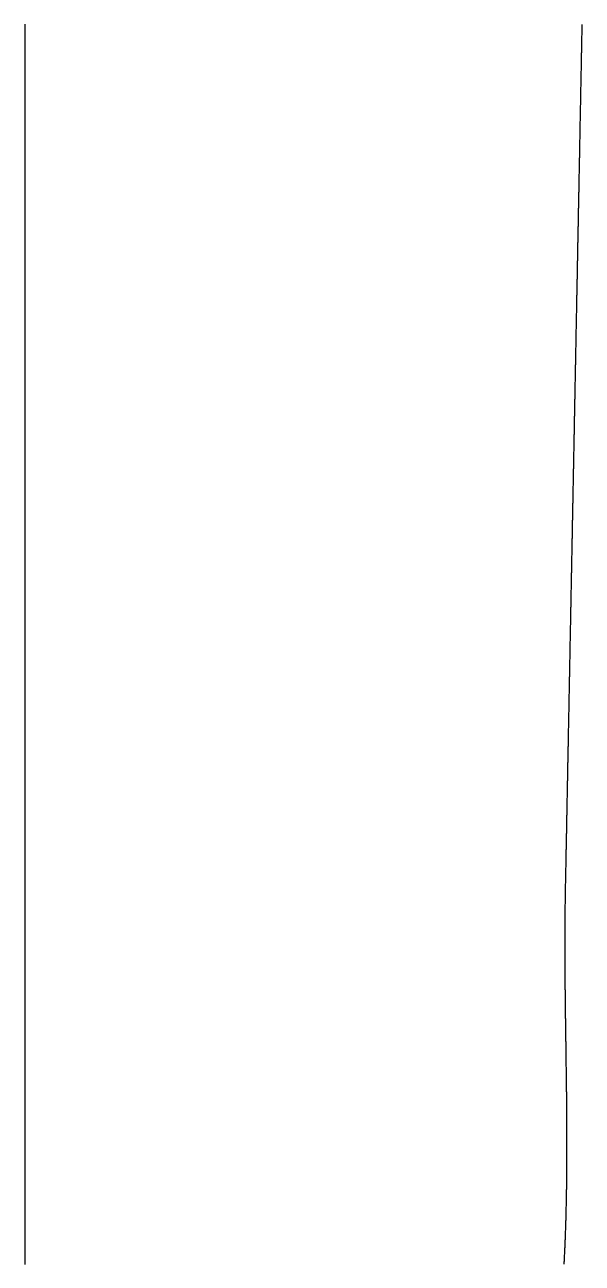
# Model space of a CAD drawing. Header units: metres. Extents: x -45 to 45, y -108 to 108.
# Drawn here: x -45.3 to -21, y 0 to 54.2 of the extents above; entities that cross this region are included whole.
import ezdxf

# ---------------------------------------------------------------- set-up
doc = ezdxf.new("R2010")
doc.units = ezdxf.units.M

msp = doc.modelspace()

# ---------------------------------------------------------------- linework, layer by layer
for points in [[(-45.316, 54.205), (-45.316, 54.155), (-45.316, 54.105), (-45.316, 54.055), (-45.316, 54.005), (-45.316, 53.955), (-45.316, 53.905), (-45.316, 53.855), (-45.316, 53.805), (-45.316, 53.755), (-45.316, 53.705), (-45.316, 53.655), (-45.316, 53.605), (-45.316, 53.555), (-45.316, 53.505), (-45.316, 53.455), (-45.316, 53.405), (-45.316, 53.355), (-45.316, 53.305), (-45.316, 53.255), (-45.316, 53.205), (-45.316, 53.155), (-45.316, 53.105), (-45.316, 53.055), (-45.316, 53.005), (-45.316, 52.955), (-45.316, 52.905), (-45.316, 52.855), (-45.316, 52.805), (-45.316, 52.755), (-45.316, 52.705), (-45.316, 52.655), (-45.316, 52.605), (-45.316, 52.555), (-45.316, 52.505), (-45.316, 52.455), (-45.316, 52.405), (-45.316, 52.355), (-45.316, 52.305), (-45.316, 52.255), (-45.316, 52.205), (-45.316, 52.155), (-45.316, 52.105), (-45.316, 52.055), (-45.316, 52.005), (-45.316, 51.955), (-45.316, 51.905), (-45.316, 51.855), (-45.316, 51.805), (-45.316, 51.755), (-45.316, 51.705), (-45.316, 51.655), (-45.316, 51.605), (-45.316, 51.555), (-45.316, 51.505), (-45.316, 51.455), (-45.316, 51.405), (-45.316, 51.355), (-45.316, 51.305), (-45.316, 51.255), (-45.316, 51.205), (-45.316, 51.155), (-45.316, 51.105), (-45.316, 51.055), (-45.316, 51.005), (-45.316, 50.955), (-45.316, 50.905), (-45.316, 50.855), (-45.316, 50.805), (-45.316, 50.755), (-45.316, 50.705), (-45.316, 50.655), (-45.316, 50.605), (-45.316, 50.555), (-45.316, 50.505), (-45.316, 50.455), (-45.316, 50.405), (-45.316, 50.355), (-45.316, 50.305), (-45.316, 50.255), (-45.316, 50.205), (-45.316, 50.155), (-45.316, 50.105), (-45.316, 50.055), (-45.316, 50.005), (-45.316, 49.955), (-45.316, 49.905), (-45.316, 49.855), (-45.316, 49.805), (-45.316, 49.755), (-45.316, 49.705), (-45.316, 49.655), (-45.316, 49.605), (-45.316, 49.555), (-45.316, 49.505), (-45.316, 49.455), (-45.316, 49.405), (-45.316, 49.355), (-45.316, 49.305), (-45.316, 49.255), (-45.316, 49.205), (-45.316, 49.155), (-45.316, 49.105), (-45.316, 49.055), (-45.316, 49.005), (-45.316, 48.955), (-45.316, 48.905), (-45.316, 48.855), (-45.316, 48.805), (-45.316, 48.755), (-45.316, 48.705), (-45.316, 48.655), (-45.316, 48.605), (-45.316, 48.555), (-45.316, 48.505), (-45.316, 48.455), (-45.316, 48.405), (-45.316, 48.355), (-45.316, 48.305), (-45.316, 48.255), (-45.316, 48.205), (-45.316, 48.155), (-45.316, 48.105), (-45.316, 48.055), (-45.316, 48.005), (-45.316, 47.955), (-45.316, 47.905), (-45.316, 47.855), (-45.316, 47.805), (-45.316, 47.755), (-45.316, 47.705), (-45.316, 47.655), (-45.316, 47.605), (-45.316, 47.555), (-45.316, 47.505), (-45.316, 47.455), (-45.316, 47.405), (-45.316, 47.355), (-45.316, 47.305), (-45.316, 47.255), (-45.316, 47.205), (-45.316, 47.155), (-45.316, 47.105), (-45.316, 47.055), (-45.316, 47.005), (-45.316, 46.955), (-45.316, 46.905), (-45.316, 46.855), (-45.316, 46.805), (-45.316, 46.755), (-45.316, 46.705), (-45.316, 46.655), (-45.316, 46.605), (-45.316, 46.555), (-45.316, 46.505), (-45.316, 46.454), (-45.316, 46.404), (-45.316, 46.354), (-45.316, 46.304), (-45.316, 46.254), (-45.316, 46.204), (-45.316, 46.154), (-45.316, 46.104), (-45.316, 46.054), (-45.316, 46.004), (-45.316, 45.954), (-45.316, 45.904), (-45.316, 45.854), (-45.316, 45.804), (-45.316, 45.754), (-45.316, 45.704), (-45.316, 45.654), (-45.316, 45.604), (-45.316, 45.554), (-45.316, 45.504), (-45.316, 45.454), (-45.316, 45.404), (-45.316, 45.354), (-45.316, 45.304), (-45.316, 45.254), (-45.316, 45.204), (-45.316, 45.154), (-45.316, 45.104), (-45.316, 45.054), (-45.316, 45.004), (-45.316, 44.954), (-45.316, 44.904), (-45.316, 44.854), (-45.316, 44.804), (-45.316, 44.754), (-45.316, 44.704), (-45.316, 44.654), (-45.316, 44.604), (-45.316, 44.554), (-45.316, 44.504), (-45.316, 44.454), (-45.316, 44.404), (-45.316, 44.354), (-45.316, 44.304), (-45.316, 44.254), (-45.316, 44.204), (-45.316, 44.154), (-45.316, 44.104), (-45.316, 44.054), (-45.316, 44.004), (-45.316, 43.954), (-45.316, 43.904), (-45.316, 43.854), (-45.316, 43.804), (-45.316, 43.754), (-45.316, 43.704), (-45.316, 43.654), (-45.316, 43.604), (-45.316, 43.554), (-45.316, 43.504), (-45.316, 43.454), (-45.316, 43.404), (-45.316, 43.354), (-45.316, 43.304), (-45.316, 43.254), (-45.316, 43.204), (-45.316, 43.154), (-45.316, 43.104), (-45.316, 43.054), (-45.316, 43.004), (-45.316, 42.954), (-45.316, 42.904), (-45.316, 42.854), (-45.316, 42.804), (-45.316, 42.754), (-45.316, 42.704), (-45.316, 42.654), (-45.316, 42.604), (-45.316, 42.554), (-45.316, 42.504), (-45.316, 42.454), (-45.316, 42.404), (-45.316, 42.354), (-45.316, 42.304), (-45.316, 42.254), (-45.316, 42.204), (-45.316, 42.154), (-45.316, 42.104), (-45.316, 42.054), (-45.316, 42.004), (-45.316, 41.954), (-45.316, 41.904), (-45.316, 41.854), (-45.316, 41.804), (-45.316, 41.754), (-45.316, 41.704), (-45.316, 41.654), (-45.316, 41.604), (-45.316, 41.554), (-45.316, 41.504), (-45.316, 41.454), (-45.316, 41.404), (-45.316, 41.354), (-45.316, 41.304), (-45.316, 41.254), (-45.316, 41.204), (-45.316, 41.154), (-45.316, 41.104), (-45.316, 41.054), (-45.316, 41.004), (-45.316, 40.954), (-45.316, 40.904), (-45.316, 40.854), (-45.316, 40.804), (-45.316, 40.754), (-45.316, 40.704), (-45.316, 40.654), (-45.316, 40.604), (-45.316, 40.554), (-45.316, 40.504), (-45.316, 40.454), (-45.316, 40.404), (-45.316, 40.354), (-45.316, 40.304), (-45.316, 40.254), (-45.316, 40.204), (-45.316, 40.154), (-45.316, 40.104), (-45.316, 40.054), (-45.316, 40.004), (-45.316, 39.954), (-45.316, 39.904), (-45.316, 39.854), (-45.316, 39.804), (-45.316, 39.754), (-45.316, 39.704), (-45.316, 39.654), (-45.316, 39.604), (-45.316, 39.554), (-45.316, 39.504), (-45.316, 39.454), (-45.316, 39.404), (-45.316, 39.354), (-45.316, 39.304), (-45.316, 39.254), (-45.316, 39.204), (-45.316, 39.154), (-45.316, 39.104), (-45.316, 39.054), (-45.316, 39.004), (-45.316, 38.954), (-45.316, 38.904), (-45.316, 38.854), (-45.316, 38.804), (-45.316, 38.754), (-45.316, 38.704), (-45.316, 38.654), (-45.316, 38.604), (-45.316, 38.554), (-45.316, 38.504), (-45.316, 38.454), (-45.316, 38.404), (-45.316, 38.354), (-45.316, 38.304), (-45.316, 38.254), (-45.316, 38.204), (-45.316, 38.154), (-45.316, 38.104), (-45.316, 38.054), (-45.316, 38.004), (-45.316, 37.954), (-45.316, 37.904), (-45.316, 37.854), (-45.316, 37.804), (-45.316, 37.754), (-45.316, 37.704), (-45.316, 37.654), (-45.316, 37.604), (-45.316, 37.554), (-45.316, 37.504), (-45.316, 37.454), (-45.316, 37.404), (-45.316, 37.354), (-45.316, 37.304), (-45.316, 37.254), (-45.316, 37.204), (-45.316, 37.154), (-45.316, 37.104), (-45.316, 37.054), (-45.316, 37.004), (-45.316, 36.954), (-45.316, 36.904), (-45.316, 36.854), (-45.316, 36.804), (-45.316, 36.754), (-45.316, 36.704), (-45.316, 36.654), (-45.316, 36.604), (-45.316, 36.554), (-45.316, 36.504), (-45.316, 36.454), (-45.316, 36.404), (-45.316, 36.354), (-45.316, 36.304), (-45.316, 36.254), (-45.316, 36.204), (-45.316, 36.154), (-45.316, 36.103), (-45.316, 36.053), (-45.316, 36.003), (-45.316, 35.953), (-45.316, 35.903), (-45.316, 35.853), (-45.316, 35.803), (-45.316, 35.753), (-45.316, 35.703), (-45.316, 35.653), (-45.316, 35.603), (-45.316, 35.553), (-45.316, 35.503), (-45.316, 35.453), (-45.316, 35.403), (-45.316, 35.353), (-45.316, 35.303), (-45.316, 35.253), (-45.316, 35.203), (-45.316, 35.153), (-45.316, 35.103), (-45.316, 35.053), (-45.316, 35.003), (-45.316, 34.953), (-45.316, 34.903), (-45.316, 34.853), (-45.316, 34.803), (-45.316, 34.753), (-45.316, 34.703), (-45.316, 34.653), (-45.316, 34.603), (-45.316, 34.553), (-45.316, 34.503), (-45.316, 34.453), (-45.316, 34.403), (-45.316, 34.353), (-45.316, 34.303), (-45.316, 34.253), (-45.316, 34.203), (-45.316, 34.153), (-45.316, 34.103), (-45.316, 34.053), (-45.316, 34.003), (-45.316, 33.953), (-45.316, 33.903), (-45.316, 33.853), (-45.316, 33.803), (-45.316, 33.753), (-45.316, 33.703), (-45.316, 33.653), (-45.316, 33.603), (-45.316, 33.553), (-45.316, 33.503), (-45.316, 33.453), (-45.316, 33.403), (-45.316, 33.353), (-45.316, 33.303), (-45.316, 33.253), (-45.316, 33.203), (-45.316, 33.153), (-45.316, 33.103), (-45.316, 33.053), (-45.316, 33.003), (-45.316, 32.953), (-45.316, 32.903), (-45.316, 32.853), (-45.316, 32.803), (-45.316, 32.753), (-45.316, 32.703), (-45.316, 32.653), (-45.316, 32.603), (-45.316, 32.553), (-45.316, 32.503), (-45.316, 32.453), (-45.316, 32.403), (-45.316, 32.353), (-45.316, 32.303), (-45.316, 32.253), (-45.316, 32.203), (-45.316, 32.153), (-45.316, 32.103), (-45.316, 32.053), (-45.316, 32.003), (-45.316, 31.953), (-45.316, 31.903), (-45.316, 31.853), (-45.316, 31.803), (-45.316, 31.753), (-45.316, 31.703), (-45.316, 31.653), (-45.316, 31.603), (-45.316, 31.553), (-45.316, 31.503), (-45.316, 31.453), (-45.316, 31.403), (-45.316, 31.353), (-45.316, 31.303), (-45.316, 31.253), (-45.316, 31.203), (-45.316, 31.153), (-45.316, 31.103), (-45.316, 31.053), (-45.316, 31.003), (-45.316, 30.953), (-45.316, 30.903), (-45.316, 30.853), (-45.316, 30.803), (-45.316, 30.753), (-45.316, 30.703), (-45.316, 30.653), (-45.316, 30.603), (-45.316, 30.553), (-45.316, 30.503), (-45.316, 30.453), (-45.316, 30.403), (-45.316, 30.353), (-45.316, 30.303), (-45.316, 30.253), (-45.316, 30.203), (-45.316, 30.153), (-45.316, 30.103), (-45.316, 30.053), (-45.316, 30.003), (-45.316, 29.953), (-45.316, 29.903), (-45.316, 29.853), (-45.316, 29.803), (-45.316, 29.753), (-45.316, 29.703), (-45.316, 29.653), (-45.316, 29.603), (-45.316, 29.553), (-45.316, 29.503), (-45.316, 29.453), (-45.316, 29.403), (-45.316, 29.353), (-45.316, 29.303), (-45.316, 29.253), (-45.316, 29.203), (-45.316, 29.153), (-45.316, 29.103), (-45.316, 29.053), (-45.316, 29.003), (-45.316, 28.953), (-45.316, 28.903), (-45.316, 28.853), (-45.316, 28.803), (-45.316, 28.753), (-45.316, 28.703), (-45.316, 28.653), (-45.316, 28.603), (-45.316, 28.553), (-45.316, 28.503), (-45.316, 28.453), (-45.316, 28.403), (-45.316, 28.353), (-45.316, 28.303), (-45.316, 28.253), (-45.316, 28.203), (-45.316, 28.153), (-45.316, 28.103), (-45.316, 28.053), (-45.316, 28.003), (-45.316, 27.953), (-45.316, 27.903), (-45.316, 27.853), (-45.316, 27.803), (-45.316, 27.753), (-45.316, 27.703), (-45.316, 27.653), (-45.316, 27.603), (-45.316, 27.553), (-45.316, 27.503), (-45.316, 27.453), (-45.316, 27.403), (-45.316, 27.353), (-45.316, 27.303), (-45.316, 27.253), (-45.316, 27.203), (-45.316, 27.153), (-45.316, 27.103), (-45.316, 27.053), (-45.316, 27.003), (-45.316, 26.953), (-45.316, 26.903), (-45.316, 26.853), (-45.316, 26.803), (-45.316, 26.753), (-45.316, 26.703), (-45.316, 26.653), (-45.316, 26.603), (-45.316, 26.553), (-45.316, 26.503), (-45.316, 26.453), (-45.316, 26.403), (-45.316, 26.353), (-45.316, 26.303), (-45.316, 26.253), (-45.316, 26.203), (-45.316, 26.153), (-45.316, 26.103), (-45.316, 26.053), (-45.316, 26.003), (-45.316, 25.953), (-45.316, 25.903), (-45.316, 25.853), (-45.316, 25.802), (-45.316, 25.752), (-45.316, 25.702), (-45.316, 25.652), (-45.316, 25.602), (-45.316, 25.552), (-45.316, 25.502), (-45.316, 25.452), (-45.316, 25.402), (-45.316, 25.352), (-45.316, 25.302), (-45.316, 25.252), (-45.316, 25.202), (-45.316, 25.152), (-45.316, 25.102), (-45.316, 25.052), (-45.316, 25.002), (-45.316, 24.952), (-45.316, 24.902), (-45.316, 24.852), (-45.316, 24.802), (-45.316, 24.752), (-45.316, 24.702), (-45.316, 24.652), (-45.316, 24.602), (-45.316, 24.552), (-45.316, 24.502), (-45.316, 24.452), (-45.316, 24.402), (-45.316, 24.352), (-45.316, 24.302), (-45.316, 24.252), (-45.316, 24.202), (-45.316, 24.152), (-45.316, 24.102), (-45.316, 24.052), (-45.316, 24.002), (-45.316, 23.952), (-45.316, 23.902), (-45.316, 23.852), (-45.316, 23.802), (-45.316, 23.752), (-45.316, 23.702), (-45.316, 23.652), (-45.316, 23.602), (-45.316, 23.552), (-45.316, 23.502), (-45.316, 23.452), (-45.316, 23.402), (-45.316, 23.352), (-45.316, 23.302), (-45.316, 23.252), (-45.316, 23.202), (-45.316, 23.152), (-45.316, 23.102), (-45.316, 23.052), (-45.316, 23.002), (-45.316, 22.952), (-45.316, 22.902), (-45.316, 22.852), (-45.316, 22.802), (-45.316, 22.752), (-45.316, 22.702), (-45.316, 22.652), (-45.316, 22.602), (-45.316, 22.552), (-45.316, 22.502), (-45.316, 22.452), (-45.316, 22.402), (-45.316, 22.352), (-45.316, 22.302), (-45.316, 22.252), (-45.316, 22.202), (-45.316, 22.152), (-45.316, 22.102), (-45.316, 22.052), (-45.316, 22.002), (-45.316, 21.952), (-45.316, 21.902), (-45.316, 21.852), (-45.316, 21.802), (-45.316, 21.752), (-45.316, 21.702), (-45.316, 21.652), (-45.316, 21.602), (-45.316, 21.552), (-45.316, 21.502), (-45.316, 21.452), (-45.316, 21.402), (-45.316, 21.352), (-45.316, 21.302), (-45.316, 21.252), (-45.316, 21.202), (-45.316, 21.152), (-45.316, 21.102), (-45.316, 21.052), (-45.316, 21.002), (-45.316, 20.952), (-45.316, 20.902), (-45.316, 20.852), (-45.316, 20.802), (-45.316, 20.752), (-45.316, 20.702), (-45.316, 20.652), (-45.316, 20.602), (-45.316, 20.552), (-45.316, 20.502), (-45.316, 20.452), (-45.316, 20.402), (-45.316, 20.352), (-45.316, 20.302), (-45.316, 20.252), (-45.316, 20.202), (-45.316, 20.152), (-45.316, 20.102), (-45.316, 20.052), (-45.316, 20.002), (-45.316, 19.952), (-45.316, 19.902), (-45.316, 19.852), (-45.316, 19.802), (-45.316, 19.752), (-45.316, 19.702), (-45.316, 19.652), (-45.316, 19.602), (-45.316, 19.552), (-45.316, 19.502), (-45.316, 19.452), (-45.316, 19.402), (-45.316, 19.352), (-45.316, 19.302), (-45.316, 19.252), (-45.316, 19.202), (-45.316, 19.152), (-45.316, 19.102), (-45.316, 19.052), (-45.316, 19.002), (-45.316, 18.952), (-45.316, 18.902), (-45.316, 18.852), (-45.316, 18.802), (-45.316, 18.752), (-45.316, 18.702), (-45.316, 18.652), (-45.316, 18.602), (-45.316, 18.552), (-45.316, 18.502), (-45.316, 18.452), (-45.316, 18.402), (-45.316, 18.352), (-45.316, 18.302), (-45.316, 18.252), (-45.316, 18.202), (-45.316, 18.152), (-45.316, 18.102), (-45.316, 18.052), (-45.316, 18.002), (-45.316, 17.952), (-45.316, 17.902), (-45.316, 17.852), (-45.316, 17.802), (-45.316, 17.752), (-45.316, 17.702), (-45.316, 17.652), (-45.316, 17.602), (-45.316, 17.552), (-45.316, 17.502), (-45.316, 17.452), (-45.316, 17.402), (-45.316, 17.352), (-45.316, 17.302), (-45.316, 17.252), (-45.316, 17.202), (-45.316, 17.152), (-45.316, 17.102), (-45.316, 17.052), (-45.316, 17.002), (-45.316, 16.952), (-45.316, 16.902), (-45.316, 16.852), (-45.316, 16.802), (-45.316, 16.752), (-45.316, 16.702), (-45.316, 16.652), (-45.316, 16.602), (-45.316, 16.552), (-45.316, 16.502), (-45.316, 16.452), (-45.316, 16.402), (-45.316, 16.352), (-45.316, 16.302), (-45.316, 16.252), (-45.316, 16.202), (-45.316, 16.152), (-45.316, 16.102), (-45.316, 16.052), (-45.316, 16.002), (-45.316, 15.952), (-45.316, 15.902), (-45.316, 15.852), (-45.316, 15.802), (-45.316, 15.752), (-45.316, 15.702), (-45.316, 15.652), (-45.316, 15.602), (-45.316, 15.552), (-45.316, 15.502), (-45.316, 15.451), (-45.316, 15.401), (-45.316, 15.351), (-45.316, 15.301), (-45.316, 15.251), (-45.316, 15.201), (-45.316, 15.151), (-45.316, 15.101), (-45.316, 15.051), (-45.316, 15.001), (-45.316, 14.951), (-45.316, 14.901), (-45.316, 14.851), (-45.316, 14.801), (-45.316, 14.751), (-45.316, 14.701), (-45.316, 14.651), (-45.316, 14.601), (-45.316, 14.551), (-45.316, 14.501), (-45.316, 14.451), (-45.316, 14.401), (-45.316, 14.351), (-45.316, 14.301), (-45.316, 14.251), (-45.316, 14.201), (-45.316, 14.151), (-45.316, 14.101), (-45.316, 14.051), (-45.316, 14.001), (-45.316, 13.951), (-45.316, 13.901), (-45.316, 13.851), (-45.316, 13.801), (-45.316, 13.751), (-45.316, 13.701), (-45.316, 13.651), (-45.316, 13.601), (-45.316, 13.551), (-45.316, 13.501), (-45.316, 13.451), (-45.316, 13.401), (-45.316, 13.351), (-45.316, 13.301), (-45.316, 13.251), (-45.316, 13.201), (-45.316, 13.151), (-45.316, 13.101), (-45.316, 13.051), (-45.316, 13.001), (-45.316, 12.951), (-45.316, 12.901), (-45.316, 12.851), (-45.316, 12.801), (-45.316, 12.751), (-45.316, 12.701), (-45.316, 12.651), (-45.316, 12.601), (-45.316, 12.551), (-45.316, 12.501), (-45.316, 12.451), (-45.316, 12.401), (-45.316, 12.351), (-45.316, 12.301), (-45.316, 12.251), (-45.316, 12.201), (-45.316, 12.151), (-45.316, 12.101), (-45.316, 12.051), (-45.316, 12.001), (-45.316, 11.951), (-45.316, 11.901), (-45.316, 11.851), (-45.316, 11.801), (-45.316, 11.751), (-45.316, 11.701), (-45.316, 11.651), (-45.316, 11.601), (-45.316, 11.551), (-45.316, 11.501), (-45.316, 11.451), (-45.316, 11.401), (-45.316, 11.351), (-45.316, 11.301), (-45.316, 11.251), (-45.316, 11.201), (-45.316, 11.151), (-45.316, 11.101), (-45.316, 11.051), (-45.316, 11.001), (-45.316, 10.951), (-45.316, 10.901), (-45.316, 10.851), (-45.316, 10.801), (-45.316, 10.751), (-45.316, 10.701), (-45.316, 10.651), (-45.316, 10.601), (-45.316, 10.551), (-45.316, 10.501), (-45.316, 10.451), (-45.316, 10.401), (-45.316, 10.351), (-45.316, 10.301), (-45.316, 10.251), (-45.316, 10.201), (-45.316, 10.151), (-45.316, 10.101), (-45.316, 10.051), (-45.316, 10.001), (-45.316, 9.951), (-45.316, 9.901), (-45.316, 9.851), (-45.316, 9.801), (-45.316, 9.751), (-45.316, 9.701), (-45.316, 9.651), (-45.316, 9.601), (-45.316, 9.551), (-45.316, 9.501), (-45.316, 9.451), (-45.316, 9.401), (-45.316, 9.351), (-45.316, 9.301), (-45.316, 9.251), (-45.316, 9.201), (-45.316, 9.151), (-45.316, 9.101), (-45.316, 9.051), (-45.316, 9.001), (-45.316, 8.951), (-45.316, 8.901), (-45.316, 8.851), (-45.316, 8.801), (-45.316, 8.751), (-45.316, 8.701), (-45.316, 8.651), (-45.316, 8.601), (-45.316, 8.551), (-45.316, 8.501), (-45.316, 8.451), (-45.316, 8.401), (-45.316, 8.351), (-45.316, 8.301), (-45.316, 8.251), (-45.316, 8.201), (-45.316, 8.151), (-45.316, 8.101), (-45.316, 8.051), (-45.316, 8.001), (-45.316, 7.951), (-45.316, 7.901), (-45.316, 7.851), (-45.316, 7.801), (-45.316, 7.751), (-45.316, 7.701), (-45.316, 7.651), (-45.316, 7.601), (-45.316, 7.551), (-45.316, 7.501), (-45.316, 7.451), (-45.316, 7.401), (-45.316, 7.351), (-45.316, 7.301), (-45.316, 7.251), (-45.316, 7.201), (-45.316, 7.151), (-45.316, 7.101), (-45.316, 7.051), (-45.316, 7.001), (-45.316, 6.951), (-45.316, 6.901), (-45.316, 6.851), (-45.316, 6.801), (-45.316, 6.751), (-45.316, 6.701), (-45.316, 6.651), (-45.316, 6.601), (-45.316, 6.551), (-45.316, 6.501), (-45.316, 6.451), (-45.316, 6.401), (-45.316, 6.351), (-45.316, 6.301), (-45.316, 6.251), (-45.316, 6.201), (-45.316, 6.151), (-45.316, 6.101), (-45.316, 6.051), (-45.316, 6.001), (-45.316, 5.951), (-45.316, 5.901), (-45.316, 5.851), (-45.316, 5.801), (-45.316, 5.751), (-45.316, 5.701), (-45.316, 5.651), (-45.316, 5.601), (-45.316, 5.551), (-45.316, 5.501), (-45.316, 5.451), (-45.316, 5.401), (-45.316, 5.351), (-45.316, 5.301), (-45.316, 5.251), (-45.316, 5.201), (-45.316, 5.15), (-45.316, 5.1), (-45.316, 5.05), (-45.316, 5), (-45.316, 4.95), (-45.316, 4.9), (-45.316, 4.85), (-45.316, 4.8), (-45.316, 4.75), (-45.316, 4.7), (-45.316, 4.65), (-45.316, 4.6), (-45.316, 4.55), (-45.316, 4.5), (-45.316, 4.45), (-45.316, 4.4), (-45.316, 4.35), (-45.316, 4.3), (-45.316, 4.25), (-45.316, 4.2), (-45.316, 4.15), (-45.316, 4.1), (-45.316, 4.05), (-45.316, 4), (-45.316, 3.95), (-45.316, 3.9), (-45.316, 3.85), (-45.316, 3.8), (-45.316, 3.75), (-45.316, 3.7), (-45.316, 3.65), (-45.316, 3.6), (-45.316, 3.55), (-45.316, 3.5), (-45.316, 3.45), (-45.316, 3.4), (-45.316, 3.35), (-45.316, 3.3), (-45.316, 3.25), (-45.316, 3.2), (-45.316, 3.15), (-45.316, 3.1), (-45.316, 3.05), (-45.316, 3), (-45.316, 2.95), (-45.316, 2.9), (-45.316, 2.85), (-45.316, 2.8), (-45.316, 2.75), (-45.316, 2.7), (-45.316, 2.65), (-45.316, 2.6), (-45.316, 2.55), (-45.316, 2.5), (-45.316, 2.45), (-45.316, 2.4), (-45.316, 2.35), (-45.316, 2.3), (-45.316, 2.25), (-45.316, 2.2), (-45.316, 2.15), (-45.316, 2.1), (-45.316, 2.05), (-45.316, 2), (-45.316, 1.95), (-45.316, 1.9), (-45.316, 1.85), (-45.316, 1.8), (-45.316, 1.75), (-45.316, 1.7), (-45.316, 1.65), (-45.316, 1.6), (-45.316, 1.55), (-45.316, 1.5), (-45.316, 1.45), (-45.316, 1.4), (-45.316, 1.35), (-45.316, 1.3), (-45.316, 1.25), (-45.316, 1.2), (-45.316, 1.15), (-45.316, 1.1), (-45.316, 1.05), (-45.316, 1), (-45.316, 0.95), (-45.316, 0.9), (-45.316, 0.85), (-45.316, 0.8), (-45.316, 0.75), (-45.316, 0.7), (-45.316, 0.65), (-45.316, 0.6), (-45.316, 0.55), (-45.316, 0.5), (-45.316, 0.45), (-45.316, 0.4), (-45.316, 0.35), (-45.316, 0.3), (-45.316, 0.25), (-45.316, 0.2), (-45.316, 0.15), (-45.316, 0.1), (-45.316, 0.05), (-45.316, 0), (-45.316, -0.05)], [(-21.68, 16.335), (-21.68, 16.385), (-21.679, 16.435), (-21.678, 16.485), (-21.677, 16.535), (-21.676, 16.585), (-21.675, 16.635), (-21.674, 16.685), (-21.673, 16.735), (-21.672, 16.785), (-21.671, 16.835), (-21.67, 16.885), (-21.669, 16.935), (-21.668, 16.985), (-21.667, 17.035), (-21.666, 17.085), (-21.665, 17.135), (-21.664, 17.185), (-21.663, 17.235), (-21.662, 17.285), (-21.661, 17.335), (-21.66, 17.385), (-21.659, 17.435), (-21.658, 17.485), (-21.657, 17.535), (-21.656, 17.585), (-21.655, 17.635), (-21.654, 17.685), (-21.654, 17.735), (-21.653, 17.785), (-21.652, 17.835), (-21.651, 17.885), (-21.65, 17.935), (-21.649, 17.985), (-21.648, 18.035), (-21.647, 18.085), (-21.646, 18.135), (-21.645, 18.185), (-21.644, 18.235), (-21.643, 18.285), (-21.642, 18.335), (-21.641, 18.385), (-21.64, 18.435), (-21.639, 18.485), (-21.638, 18.535), (-21.637, 18.585), (-21.636, 18.635), (-21.635, 18.685), (-21.634, 18.735), (-21.633, 18.785), (-21.632, 18.835), (-21.631, 18.885), (-21.63, 18.935), (-21.629, 18.985), (-21.629, 19.035), (-21.628, 19.085), (-21.627, 19.135), (-21.626, 19.185), (-21.625, 19.235), (-21.624, 19.285), (-21.623, 19.335), (-21.622, 19.385), (-21.621, 19.435), (-21.62, 19.485), (-21.619, 19.535), (-21.618, 19.585), (-21.617, 19.635), (-21.616, 19.685), (-21.615, 19.735), (-21.614, 19.785), (-21.613, 19.835), (-21.612, 19.885), (-21.611, 19.935), (-21.61, 19.985), (-21.609, 20.035), (-21.608, 20.085), (-21.607, 20.135), (-21.606, 20.185), (-21.605, 20.235), (-21.604, 20.285), (-21.604, 20.335), (-21.603, 20.385), (-21.602, 20.435), (-21.601, 20.485), (-21.6, 20.536), (-21.599, 20.586), (-21.598, 20.636), (-21.597, 20.686), (-21.596, 20.736), (-21.595, 20.786), (-21.594, 20.836), (-21.593, 20.886), (-21.592, 20.936), (-21.591, 20.986), (-21.59, 21.036), (-21.589, 21.086), (-21.588, 21.136), (-21.587, 21.186), (-21.586, 21.236), (-21.585, 21.286), (-21.584, 21.336), (-21.583, 21.386), (-21.582, 21.436), (-21.581, 21.486), (-21.58, 21.536), (-21.579, 21.586), (-21.579, 21.636), (-21.578, 21.686), (-21.577, 21.736), (-21.576, 21.786), (-21.575, 21.836), (-21.574, 21.886), (-21.573, 21.936), (-21.572, 21.986), (-21.571, 22.036), (-21.57, 22.086), (-21.569, 22.136), (-21.568, 22.186), (-21.567, 22.236), (-21.566, 22.286), (-21.565, 22.336), (-21.564, 22.386), (-21.563, 22.436), (-21.562, 22.486), (-21.561, 22.536), (-21.56, 22.586), (-21.559, 22.636), (-21.558, 22.686), (-21.557, 22.736), (-21.556, 22.786), (-21.555, 22.836), (-21.554, 22.886), (-21.554, 22.936), (-21.553, 22.986), (-21.552, 23.036), (-21.551, 23.086), (-21.55, 23.136), (-21.549, 23.186), (-21.548, 23.236), (-21.547, 23.286), (-21.546, 23.336), (-21.545, 23.386), (-21.544, 23.436), (-21.543, 23.486), (-21.542, 23.536), (-21.541, 23.586), (-21.54, 23.636), (-21.539, 23.686), (-21.538, 23.736), (-21.537, 23.786), (-21.536, 23.836), (-21.535, 23.886), (-21.534, 23.936), (-21.533, 23.986), (-21.532, 24.036), (-21.531, 24.086), (-21.53, 24.136), (-21.529, 24.186), (-21.529, 24.236), (-21.528, 24.286), (-21.527, 24.336), (-21.526, 24.386), (-21.525, 24.436), (-21.524, 24.486), (-21.523, 24.536), (-21.522, 24.586), (-21.521, 24.636), (-21.52, 24.686), (-21.519, 24.736), (-21.518, 24.786), (-21.517, 24.836), (-21.516, 24.886), (-21.515, 24.936), (-21.514, 24.986), (-21.513, 25.036), (-21.512, 25.086), (-21.511, 25.136), (-21.51, 25.186), (-21.509, 25.236), (-21.508, 25.286), (-21.507, 25.336), (-21.506, 25.386), (-21.505, 25.436), (-21.504, 25.486), (-21.504, 25.536), (-21.503, 25.586), (-21.502, 25.636), (-21.501, 25.686), (-21.5, 25.736), (-21.499, 25.786), (-21.498, 25.836), (-21.497, 25.886), (-21.496, 25.936), (-21.495, 25.986), (-21.494, 26.036), (-21.493, 26.086), (-21.492, 26.136), (-21.491, 26.186), (-21.49, 26.236), (-21.489, 26.286), (-21.488, 26.336), (-21.487, 26.386), (-21.486, 26.436), (-21.485, 26.486), (-21.484, 26.536), (-21.483, 26.586), (-21.482, 26.636), (-21.481, 26.686), (-21.48, 26.736), (-21.479, 26.786), (-21.479, 26.836), (-21.478, 26.886), (-21.477, 26.936), (-21.476, 26.986), (-21.475, 27.036), (-21.474, 27.086), (-21.473, 27.136), (-21.472, 27.186), (-21.471, 27.236), (-21.47, 27.286), (-21.469, 27.336), (-21.468, 27.386), (-21.467, 27.436), (-21.466, 27.486), (-21.465, 27.536), (-21.464, 27.586), (-21.463, 27.636), (-21.462, 27.686), (-21.461, 27.736), (-21.46, 27.786), (-21.459, 27.836), (-21.458, 27.886), (-21.457, 27.936), (-21.456, 27.986), (-21.455, 28.036), (-21.455, 28.086), (-21.454, 28.136), (-21.453, 28.186), (-21.452, 28.236), (-21.451, 28.286), (-21.45, 28.336), (-21.449, 28.386), (-21.448, 28.436), (-21.447, 28.486), (-21.446, 28.536), (-21.445, 28.586), (-21.444, 28.636), (-21.443, 28.686), (-21.442, 28.736), (-21.441, 28.786), (-21.44, 28.836), (-21.439, 28.886), (-21.438, 28.936), (-21.437, 28.986), (-21.436, 29.036), (-21.435, 29.086), (-21.434, 29.136), (-21.433, 29.186), (-21.432, 29.236), (-21.431, 29.286), (-21.43, 29.336), (-21.43, 29.386), (-21.429, 29.436), (-21.428, 29.486), (-21.427, 29.536), (-21.426, 29.586), (-21.425, 29.636), (-21.424, 29.686), (-21.423, 29.736), (-21.422, 29.786), (-21.421, 29.836), (-21.42, 29.886), (-21.419, 29.936), (-21.418, 29.986), (-21.417, 30.036), (-21.416, 30.086), (-21.415, 30.136), (-21.414, 30.186), (-21.413, 30.236), (-21.412, 30.286), (-21.411, 30.336), (-21.41, 30.386), (-21.409, 30.436), (-21.408, 30.486), (-21.407, 30.536), (-21.406, 30.586), (-21.406, 30.636), (-21.405, 30.686), (-21.404, 30.736), (-21.403, 30.786), (-21.402, 30.836), (-21.401, 30.886), (-21.4, 30.936), (-21.399, 30.986), (-21.398, 31.036), (-21.397, 31.086), (-21.396, 31.136), (-21.395, 31.186), (-21.394, 31.236), (-21.393, 31.286), (-21.392, 31.336), (-21.391, 31.386), (-21.39, 31.436), (-21.389, 31.486), (-21.388, 31.536), (-21.387, 31.586), (-21.386, 31.636), (-21.385, 31.686), (-21.384, 31.736), (-21.383, 31.786), (-21.382, 31.836), (-21.381, 31.886), (-21.381, 31.936), (-21.38, 31.986), (-21.379, 32.036), (-21.378, 32.086), (-21.377, 32.136), (-21.376, 32.186), (-21.375, 32.236), (-21.374, 32.286), (-21.373, 32.336), (-21.372, 32.386), (-21.371, 32.436), (-21.37, 32.486), (-21.369, 32.536), (-21.368, 32.586), (-21.367, 32.636), (-21.366, 32.686), (-21.365, 32.736), (-21.364, 32.786), (-21.363, 32.836), (-21.362, 32.886), (-21.361, 32.936), (-21.36, 32.986), (-21.359, 33.036), (-21.358, 33.086), (-21.357, 33.136), (-21.357, 33.186), (-21.356, 33.236), (-21.355, 33.286), (-21.354, 33.336), (-21.353, 33.386), (-21.352, 33.436), (-21.351, 33.486), (-21.35, 33.536), (-21.349, 33.586), (-21.348, 33.636), (-21.347, 33.686), (-21.346, 33.736), (-21.345, 33.786), (-21.344, 33.836), (-21.343, 33.886), (-21.342, 33.936), (-21.341, 33.986), (-21.34, 34.036), (-21.339, 34.086), (-21.338, 34.136), (-21.337, 34.186), (-21.336, 34.237), (-21.335, 34.287), (-21.334, 34.337), (-21.333, 34.387), (-21.333, 34.437), (-21.332, 34.487), (-21.331, 34.537), (-21.33, 34.587), (-21.329, 34.637), (-21.328, 34.687), (-21.327, 34.737), (-21.326, 34.787), (-21.325, 34.837), (-21.324, 34.887), (-21.323, 34.937), (-21.322, 34.987), (-21.321, 35.037), (-21.32, 35.087), (-21.319, 35.137), (-21.318, 35.187), (-21.317, 35.237), (-21.316, 35.287), (-21.315, 35.337), (-21.314, 35.387), (-21.313, 35.437), (-21.312, 35.487), (-21.311, 35.537), (-21.31, 35.587), (-21.309, 35.637), (-21.308, 35.687), (-21.308, 35.737), (-21.307, 35.787), (-21.306, 35.837), (-21.305, 35.887), (-21.304, 35.937), (-21.303, 35.987), (-21.302, 36.037), (-21.301, 36.087), (-21.3, 36.137), (-21.299, 36.187), (-21.298, 36.237), (-21.297, 36.287), (-21.296, 36.337), (-21.295, 36.387), (-21.294, 36.437), (-21.293, 36.487), (-21.292, 36.537), (-21.291, 36.587), (-21.29, 36.637), (-21.289, 36.687), (-21.288, 36.737), (-21.287, 36.787), (-21.286, 36.837), (-21.285, 36.887), (-21.284, 36.937), (-21.284, 36.987), (-21.283, 37.037), (-21.282, 37.087), (-21.281, 37.137), (-21.28, 37.187), (-21.279, 37.237), (-21.278, 37.287), (-21.277, 37.337), (-21.276, 37.387), (-21.275, 37.437), (-21.274, 37.487), (-21.273, 37.537), (-21.272, 37.587), (-21.271, 37.637), (-21.27, 37.687), (-21.269, 37.737), (-21.268, 37.787), (-21.267, 37.837), (-21.266, 37.887), (-21.265, 37.937), (-21.264, 37.987), (-21.263, 38.037), (-21.262, 38.087), (-21.261, 38.137), (-21.26, 38.187), (-21.26, 38.237), (-21.259, 38.287), (-21.258, 38.337), (-21.257, 38.387), (-21.256, 38.437), (-21.255, 38.487), (-21.254, 38.537), (-21.253, 38.587), (-21.252, 38.637), (-21.251, 38.687), (-21.25, 38.737), (-21.249, 38.787), (-21.248, 38.837), (-21.247, 38.887), (-21.246, 38.937), (-21.245, 38.987), (-21.244, 39.037), (-21.243, 39.087), (-21.242, 39.137), (-21.241, 39.187), (-21.24, 39.237), (-21.239, 39.287), (-21.238, 39.337), (-21.237, 39.387), (-21.236, 39.437), (-21.235, 39.487), (-21.235, 39.537), (-21.234, 39.587), (-21.233, 39.637), (-21.232, 39.687), (-21.231, 39.737), (-21.23, 39.787), (-21.229, 39.837), (-21.228, 39.887), (-21.227, 39.937), (-21.226, 39.987), (-21.225, 40.037), (-21.224, 40.087), (-21.223, 40.137), (-21.222, 40.187), (-21.221, 40.237), (-21.22, 40.287), (-21.219, 40.337), (-21.218, 40.387), (-21.217, 40.437), (-21.216, 40.487), (-21.215, 40.537), (-21.214, 40.587), (-21.213, 40.637), (-21.212, 40.687), (-21.211, 40.737), (-21.211, 40.787), (-21.21, 40.837), (-21.209, 40.887), (-21.208, 40.937), (-21.207, 40.987), (-21.206, 41.037), (-21.205, 41.087), (-21.204, 41.137), (-21.203, 41.187), (-21.202, 41.237), (-21.201, 41.287), (-21.2, 41.337), (-21.199, 41.387), (-21.198, 41.437), (-21.197, 41.487), (-21.196, 41.537), (-21.195, 41.587), (-21.194, 41.637), (-21.193, 41.687), (-21.192, 41.737), (-21.191, 41.787), (-21.19, 41.837), (-21.189, 41.887), (-21.188, 41.937), (-21.187, 41.987), (-21.187, 42.037), (-21.186, 42.087), (-21.185, 42.137), (-21.184, 42.187), (-21.183, 42.237), (-21.182, 42.287), (-21.181, 42.337), (-21.18, 42.387), (-21.179, 42.437), (-21.178, 42.487), (-21.177, 42.537), (-21.176, 42.587), (-21.175, 42.637), (-21.174, 42.687), (-21.173, 42.737), (-21.172, 42.787), (-21.171, 42.837), (-21.17, 42.887), (-21.169, 42.937), (-21.168, 42.987), (-21.167, 43.037), (-21.166, 43.087), (-21.165, 43.137), (-21.164, 43.187), (-21.163, 43.237), (-21.162, 43.287), (-21.162, 43.337), (-21.161, 43.387), (-21.16, 43.437), (-21.159, 43.487), (-21.158, 43.537), (-21.157, 43.587), (-21.156, 43.637), (-21.155, 43.687), (-21.154, 43.737), (-21.153, 43.787), (-21.152, 43.837), (-21.151, 43.887), (-21.15, 43.937), (-21.149, 43.987), (-21.148, 44.037), (-21.147, 44.087), (-21.146, 44.137), (-21.145, 44.187), (-21.144, 44.237), (-21.143, 44.287), (-21.142, 44.337), (-21.141, 44.387), (-21.14, 44.437), (-21.139, 44.487), (-21.138, 44.537), (-21.138, 44.587), (-21.137, 44.637), (-21.136, 44.687), (-21.135, 44.737), (-21.134, 44.787), (-21.133, 44.837), (-21.132, 44.887), (-21.131, 44.937), (-21.13, 44.987), (-21.129, 45.037), (-21.128, 45.087), (-21.127, 45.137), (-21.126, 45.187), (-21.125, 45.237), (-21.124, 45.287), (-21.123, 45.337), (-21.122, 45.387), (-21.121, 45.437), (-21.12, 45.487), (-21.119, 45.537), (-21.118, 45.587), (-21.117, 45.637), (-21.116, 45.687), (-21.115, 45.737), (-21.114, 45.787), (-21.113, 45.837), (-21.113, 45.887), (-21.112, 45.937), (-21.111, 45.987), (-21.11, 46.037), (-21.109, 46.087), (-21.108, 46.137), (-21.107, 46.187), (-21.106, 46.237), (-21.105, 46.287), (-21.104, 46.337), (-21.103, 46.387), (-21.102, 46.437), (-21.101, 46.487), (-21.1, 46.537), (-21.099, 46.587), (-21.098, 46.637), (-21.097, 46.687), (-21.096, 46.737), (-21.095, 46.787), (-21.094, 46.837), (-21.093, 46.887), (-21.092, 46.937), (-21.091, 46.987), (-21.09, 47.037), (-21.089, 47.087), (-21.089, 47.137), (-21.088, 47.187), (-21.087, 47.237), (-21.086, 47.287), (-21.085, 47.337), (-21.084, 47.387), (-21.083, 47.437), (-21.082, 47.487), (-21.081, 47.537), (-21.08, 47.587), (-21.079, 47.637), (-21.078, 47.687), (-21.077, 47.737), (-21.076, 47.787), (-21.075, 47.837), (-21.074, 47.887), (-21.073, 47.938), (-21.072, 47.988), (-21.071, 48.038), (-21.07, 48.088), (-21.069, 48.138), (-21.068, 48.188), (-21.067, 48.238), (-21.066, 48.288), (-21.065, 48.338), (-21.064, 48.388), (-21.064, 48.438), (-21.063, 48.488), (-21.062, 48.538), (-21.061, 48.588), (-21.06, 48.638), (-21.059, 48.688), (-21.058, 48.738), (-21.057, 48.788), (-21.056, 48.838), (-21.055, 48.888), (-21.054, 48.938), (-21.053, 48.988), (-21.052, 49.038), (-21.051, 49.088), (-21.05, 49.138), (-21.049, 49.188), (-21.048, 49.238), (-21.047, 49.288), (-21.046, 49.338), (-21.045, 49.388), (-21.044, 49.438), (-21.043, 49.488), (-21.042, 49.538), (-21.041, 49.588), (-21.04, 49.638), (-21.039, 49.688), (-21.039, 49.738), (-21.038, 49.788), (-21.037, 49.838), (-21.036, 49.888), (-21.035, 49.938), (-21.034, 49.988), (-21.033, 50.038), (-21.032, 50.088), (-21.031, 50.138), (-21.03, 50.188), (-21.029, 50.238), (-21.028, 50.288), (-21.027, 50.338), (-21.026, 50.388), (-21.025, 50.438), (-21.024, 50.488), (-21.023, 50.538), (-21.022, 50.588), (-21.021, 50.638), (-21.02, 50.688), (-21.019, 50.738), (-21.018, 50.788), (-21.017, 50.838), (-21.016, 50.888), (-21.015, 50.938), (-21.014, 50.988), (-21.014, 51.038), (-21.013, 51.088), (-21.012, 51.138), (-21.011, 51.188), (-21.01, 51.238), (-21.009, 51.288), (-21.008, 51.338), (-21.007, 51.388), (-21.006, 51.438), (-21.005, 51.488), (-21.004, 51.538), (-21.003, 51.588), (-21.002, 51.638), (-21.001, 51.688), (-21, 51.738), (-20.999, 51.788), (-20.998, 51.838), (-20.997, 51.888), (-20.996, 51.938), (-20.995, 51.988), (-20.994, 52.038), (-20.993, 52.088), (-20.992, 52.138), (-20.991, 52.188), (-20.99, 52.238), (-20.99, 52.288), (-20.989, 52.338), (-20.988, 52.388), (-20.987, 52.438), (-20.986, 52.488), (-20.985, 52.538), (-20.984, 52.588), (-20.983, 52.638), (-20.982, 52.688), (-20.981, 52.738), (-20.98, 52.788), (-20.979, 52.838), (-20.978, 52.888), (-20.977, 52.938), (-20.976, 52.988), (-20.975, 53.038), (-20.974, 53.088), (-20.973, 53.138), (-20.972, 53.188), (-20.971, 53.238), (-20.97, 53.288), (-20.969, 53.338), (-20.968, 53.388), (-20.967, 53.438), (-20.966, 53.488), (-20.965, 53.538), (-20.964, 53.588), (-20.964, 53.638), (-20.963, 53.688), (-20.962, 53.738), (-20.961, 53.788), (-20.96, 53.838), (-20.959, 53.888), (-20.958, 53.938), (-20.957, 53.988), (-20.956, 54.038), (-20.955, 54.088), (-20.954, 54.138), (-20.953, 54.188)], [(-21.74, -0.044), (-21.738, 0.006), (-21.735, 0.056), (-21.732, 0.106), (-21.73, 0.156), (-21.727, 0.206), (-21.725, 0.256), (-21.722, 0.306), (-21.72, 0.356), (-21.718, 0.405), (-21.715, 0.455), (-21.713, 0.505), (-21.711, 0.555), (-21.708, 0.605), (-21.706, 0.655), (-21.704, 0.705), (-21.702, 0.755), (-21.7, 0.805), (-21.698, 0.855), (-21.696, 0.905), (-21.694, 0.955), (-21.692, 1.005), (-21.69, 1.055), (-21.688, 1.105), (-21.686, 1.155), (-21.684, 1.205), (-21.682, 1.255), (-21.68, 1.305), (-21.679, 1.355), (-21.677, 1.405), (-21.675, 1.455), (-21.673, 1.505), (-21.672, 1.555), (-21.67, 1.605), (-21.669, 1.655), (-21.667, 1.705), (-21.666, 1.755), (-21.664, 1.805), (-21.663, 1.855), (-21.661, 1.905), (-21.66, 1.955), (-21.658, 2.005), (-21.657, 2.055), (-21.656, 2.105), (-21.654, 2.155), (-21.653, 2.205), (-21.652, 2.255), (-21.65, 2.305), (-21.649, 2.355), (-21.648, 2.405), (-21.647, 2.455), (-21.646, 2.505), (-21.645, 2.555), (-21.644, 2.605), (-21.643, 2.655), (-21.642, 2.705), (-21.641, 2.755), (-21.64, 2.805), (-21.639, 2.855), (-21.638, 2.905), (-21.637, 2.955), (-21.636, 3.005), (-21.635, 3.055), (-21.634, 3.105), (-21.633, 3.155), (-21.633, 3.205), (-21.632, 3.255), (-21.631, 3.305), (-21.63, 3.355), (-21.63, 3.405), (-21.629, 3.456), (-21.628, 3.506), (-21.628, 3.556), (-21.627, 3.606), (-21.627, 3.656), (-21.626, 3.706), (-21.626, 3.756), (-21.625, 3.806), (-21.624, 3.856), (-21.624, 3.906), (-21.624, 3.956), (-21.623, 4.006), (-21.623, 4.056), (-21.622, 4.106), (-21.622, 4.156), (-21.622, 4.207), (-21.621, 4.257), (-21.621, 4.307), (-21.621, 4.357), (-21.62, 4.407), (-21.62, 4.457), (-21.62, 4.507), (-21.62, 4.557), (-21.619, 4.607), (-21.619, 4.657), (-21.619, 4.707), (-21.619, 4.757), (-21.619, 4.808), (-21.619, 4.858), (-21.619, 4.908), (-21.619, 4.958), (-21.619, 5.008), (-21.619, 5.058), (-21.618, 5.108), (-21.618, 5.158), (-21.618, 5.208), (-21.619, 5.258), (-21.619, 5.309), (-21.619, 5.359), (-21.619, 5.409), (-21.619, 5.459), (-21.619, 5.509), (-21.619, 5.559), (-21.619, 5.609), (-21.619, 5.659), (-21.619, 5.709), (-21.62, 5.76), (-21.62, 5.81), (-21.62, 5.86), (-21.62, 5.91), (-21.62, 5.96), (-21.621, 6.01), (-21.621, 6.06), (-21.621, 6.11), (-21.621, 6.16), (-21.622, 6.211), (-21.622, 6.261), (-21.622, 6.311), (-21.623, 6.361), (-21.623, 6.411), (-21.623, 6.461), (-21.624, 6.511), (-21.624, 6.561), (-21.624, 6.612), (-21.625, 6.662), (-21.625, 6.712), (-21.626, 6.762), (-21.626, 6.812), (-21.627, 6.862), (-21.627, 6.912), (-21.627, 6.963), (-21.628, 7.013), (-21.628, 7.063), (-21.629, 7.113), (-21.629, 7.163), (-21.63, 7.213), (-21.63, 7.263), (-21.631, 7.313), (-21.631, 7.364), (-21.632, 7.414), (-21.632, 7.464), (-21.633, 7.514), (-21.634, 7.564), (-21.634, 7.614), (-21.635, 7.664), (-21.635, 7.715), (-21.636, 7.765), (-21.637, 7.815), (-21.637, 7.865), (-21.638, 7.915), (-21.638, 7.965), (-21.639, 8.015), (-21.64, 8.066), (-21.64, 8.116), (-21.641, 8.166), (-21.641, 8.216), (-21.642, 8.266), (-21.643, 8.316), (-21.643, 8.366), (-21.644, 8.417), (-21.645, 8.467), (-21.645, 8.517), (-21.646, 8.567), (-21.647, 8.617), (-21.647, 8.667), (-21.648, 8.718), (-21.649, 8.768), (-21.649, 8.818), (-21.65, 8.868), (-21.651, 8.918), (-21.652, 8.968), (-21.652, 9.018), (-21.653, 9.069), (-21.654, 9.119), (-21.654, 9.169), (-21.655, 9.219), (-21.656, 9.269), (-21.656, 9.319), (-21.657, 9.369), (-21.658, 9.42), (-21.659, 9.47), (-21.659, 9.52), (-21.66, 9.57), (-21.661, 9.62), (-21.661, 9.67), (-21.662, 9.721), (-21.663, 9.771), (-21.664, 9.821), (-21.664, 9.871), (-21.665, 9.921), (-21.666, 9.971), (-21.666, 10.021), (-21.667, 10.072), (-21.668, 10.122), (-21.668, 10.172), (-21.669, 10.222), (-21.67, 10.272), (-21.671, 10.322), (-21.671, 10.372), (-21.672, 10.423), (-21.673, 10.473), (-21.673, 10.523), (-21.674, 10.573), (-21.675, 10.623), (-21.675, 10.673), (-21.676, 10.724), (-21.677, 10.774), (-21.677, 10.824), (-21.678, 10.874), (-21.679, 10.924), (-21.679, 10.974), (-21.68, 11.024), (-21.68, 11.075), (-21.681, 11.125), (-21.682, 11.175), (-21.682, 11.225), (-21.683, 11.275), (-21.683, 11.325), (-21.684, 11.375), (-21.685, 11.426), (-21.685, 11.476), (-21.686, 11.526), (-21.686, 11.576), (-21.687, 11.626), (-21.688, 11.676), (-21.688, 11.726), (-21.689, 11.777), (-21.689, 11.827), (-21.69, 11.877), (-21.69, 11.927), (-21.691, 11.977), (-21.691, 12.027), (-21.692, 12.077), (-21.692, 12.127), (-21.693, 12.178), (-21.693, 12.228), (-21.693, 12.278), (-21.694, 12.328), (-21.694, 12.378), (-21.695, 12.428), (-21.695, 12.478), (-21.696, 12.529), (-21.696, 12.579), (-21.696, 12.629), (-21.697, 12.679), (-21.697, 12.729), (-21.697, 12.779), (-21.698, 12.829), (-21.698, 12.879), (-21.698, 12.93), (-21.699, 12.98), (-21.699, 13.03), (-21.699, 13.08), (-21.699, 13.13), (-21.7, 13.18), (-21.7, 13.23), (-21.7, 13.28), (-21.7, 13.33), (-21.7, 13.381), (-21.701, 13.431), (-21.701, 13.481), (-21.701, 13.531), (-21.701, 13.581), (-21.701, 13.631), (-21.701, 13.681), (-21.701, 13.731), (-21.701, 13.781), (-21.701, 13.832), (-21.702, 13.882), (-21.702, 13.932), (-21.702, 13.982), (-21.702, 14.032), (-21.702, 14.082), (-21.701, 14.132), (-21.701, 14.182), (-21.701, 14.232), (-21.701, 14.282), (-21.701, 14.333), (-21.701, 14.383), (-21.701, 14.433), (-21.701, 14.483), (-21.701, 14.533), (-21.7, 14.583), (-21.7, 14.633), (-21.7, 14.683), (-21.7, 14.733), (-21.699, 14.783), (-21.699, 14.833), (-21.699, 14.884), (-21.698, 14.934), (-21.698, 14.984), (-21.698, 15.034), (-21.697, 15.084), (-21.697, 15.134), (-21.696, 15.184), (-21.696, 15.234), (-21.696, 15.284), (-21.695, 15.334), (-21.694, 15.384), (-21.694, 15.434), (-21.693, 15.484), (-21.693, 15.534), (-21.692, 15.584), (-21.692, 15.635), (-21.691, 15.685), (-21.69, 15.735), (-21.69, 15.785), (-21.689, 15.835), (-21.688, 15.885), (-21.687, 15.935), (-21.687, 15.985), (-21.686, 16.035), (-21.685, 16.085), (-21.684, 16.135), (-21.683, 16.185), (-21.682, 16.235), (-21.681, 16.285), (-21.68, 16.335)]]:
    msp.add_lwpolyline(points)

doc.saveas('drawing.dxf')
